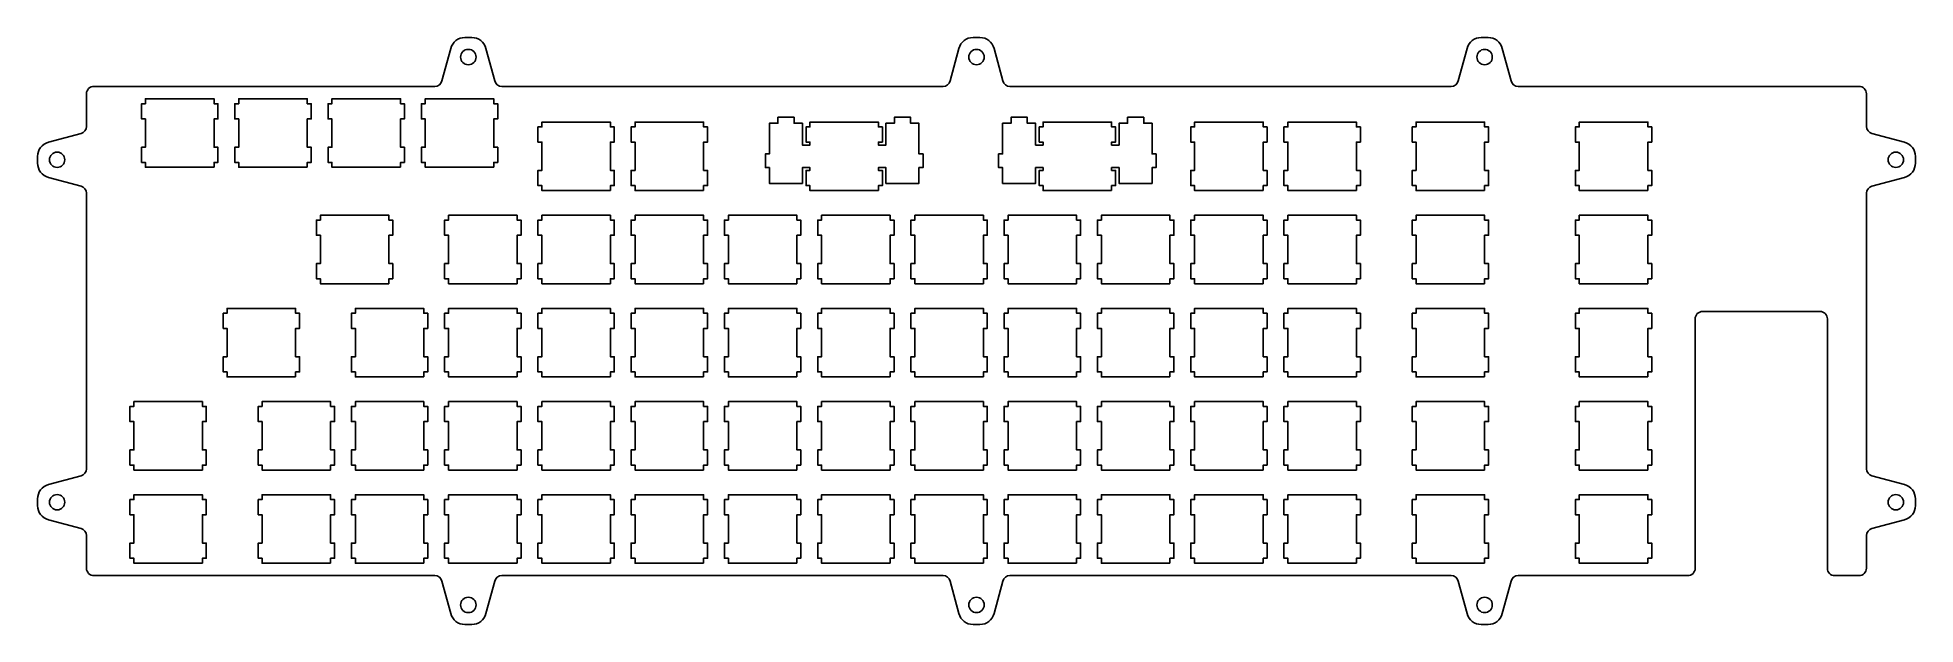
# Model space of a CAD drawing. Header units: millimetres. Extents: x -339 to 45, y -110 to 10.
import ezdxf

# ---------------------------------------------------------------- set-up
doc = ezdxf.new("R2010")
doc.units = ezdxf.units.MM
doc.layers.get('0').update_dxf_attribs({"linetype": 'CONTINUOUS'})

msp = doc.modelspace()

# ---------------------------------------------------------------- linework, layer by layer
msp.add_lwpolyline([(-328.71, -98.95, 0.414214), (-327.21, -100.45), (-257.54, -100.45, -0.339454), (-256.09, -101.56), (-254.3, -108.22, 0.339454), (-251.41, -110.45), (-250.01, -110.45, 0.339454), (-247.11, -108.22), (-245.33, -101.56, -0.339454), (-243.88, -100.45), (-153.73, -100.45, -0.339454), (-152.28, -101.56), (-150.5, -108.22, 0.339454), (-147.6, -110.45), (-146.2, -110.45, 0.339454), (-143.31, -108.22), (-141.52, -101.56, -0.339454), (-140.07, -100.45), (-49.93, -100.45, -0.339454), (-48.48, -101.56), (-46.69, -108.22, 0.339454), (-43.79, -110.45), (-42.4, -110.45, 0.339454), (-39.5, -108.22), (-37.71, -101.56, -0.339454), (-36.26, -100.45), (-1.59, -100.45, 0.414214), (-0.09, -98.95), (-0.09, -47.95, -0.414214), (1.41, -46.45), (25.41, -46.45, -0.414214), (26.91, -47.95), (26.91, -98.95, 0.414214), (28.41, -100.45), (33.4, -100.45, 0.414214), (34.9, -98.95), (34.9, -92.28, -0.339454), (36.02, -90.83), (42.68, -89.04, 0.339454), (44.9, -86.14), (44.9, -84.75, 0.339454), (42.68, -81.85), (36.02, -80.06, -0.339454), (34.9, -78.62), (34.9, -22.26, -0.339454), (36.02, -20.82), (42.68, -19.03, 0.339454), (44.9, -16.13), (44.9, -14.74, 0.339454), (42.68, -11.84), (36.02, -10.05, -0.339454), (34.9, -8.6), (34.9, -1.93, 0.414214), (33.4, -0.43), (-36.26, -0.43, -0.339454), (-37.71, 0.68), (-39.5, 7.34, 0.339454), (-42.4, 9.57), (-43.79, 9.57, 0.339454), (-46.69, 7.34), (-48.48, 0.68, -0.339454), (-49.93, -0.43), (-140.07, -0.43, -0.339454), (-141.52, 0.68), (-143.31, 7.34, 0.339454), (-146.2, 9.57), (-147.6, 9.57, 0.339454), (-150.5, 7.34), (-152.28, 0.68, -0.339454), (-153.73, -0.43), (-243.88, -0.43, -0.339454), (-245.33, 0.68), (-247.11, 7.34, 0.339454), (-250.01, 9.57), (-251.41, 9.57, 0.339454), (-254.3, 7.34), (-256.09, 0.68, -0.339454), (-257.54, -0.43), (-327.21, -0.43, 0.414214), (-328.71, -1.93), (-328.71, -8.6, -0.339454), (-329.82, -10.05), (-336.48, -11.84, 0.339454), (-338.71, -14.74), (-338.71, -16.13, 0.339454), (-336.48, -19.03), (-329.82, -20.82, -0.339454), (-328.71, -22.26), (-328.71, -78.62, -0.339454), (-329.82, -80.06), (-336.48, -81.85, 0.339454), (-338.71, -84.75), (-338.71, -86.14, 0.339454), (-336.48, -89.04), (-329.82, -90.83, -0.339454), (-328.71, -92.28)], format="xyb", close=True)
for points in [[(-302.66, -16.96), (-316.66, -16.96), (-316.66, -15.96), (-317.46, -15.96), (-317.46, -12.86), (-316.66, -12.86), (-316.66, -7.06), (-317.46, -7.06), (-317.46, -3.96), (-316.66, -3.96), (-316.66, -2.96), (-302.66, -2.96), (-302.66, -3.96), (-301.86, -3.96), (-301.86, -7.06), (-302.66, -7.06), (-302.66, -12.86), (-301.86, -12.86), (-301.86, -15.96), (-302.66, -15.96)], [(-283.61, -16.96), (-297.61, -16.96), (-297.61, -15.96), (-298.41, -15.96), (-298.41, -12.86), (-297.61, -12.86), (-297.61, -7.06), (-298.41, -7.06), (-298.41, -3.96), (-297.61, -3.96), (-297.61, -2.96), (-283.61, -2.96), (-283.61, -3.96), (-282.81, -3.96), (-282.81, -7.06), (-283.61, -7.06), (-283.61, -12.86), (-282.81, -12.86), (-282.81, -15.96), (-283.61, -15.96)], [(-264.56, -16.96), (-278.56, -16.96), (-278.56, -15.96), (-279.36, -15.96), (-279.36, -12.86), (-278.56, -12.86), (-278.56, -7.06), (-279.36, -7.06), (-279.36, -3.96), (-278.56, -3.96), (-278.56, -2.96), (-264.56, -2.96), (-264.56, -3.96), (-263.76, -3.96), (-263.76, -7.06), (-264.56, -7.06), (-264.56, -12.86), (-263.76, -12.86), (-263.76, -15.96), (-264.56, -15.96)], [(-245.51, -16.96), (-259.51, -16.96), (-259.51, -15.96), (-260.31, -15.96), (-260.31, -12.86), (-259.51, -12.86), (-259.51, -7.06), (-260.31, -7.06), (-260.31, -3.96), (-259.51, -3.96), (-259.51, -2.96), (-245.51, -2.96), (-245.51, -3.96), (-244.71, -3.96), (-244.71, -7.06), (-245.51, -7.06), (-245.51, -12.86), (-244.71, -12.86), (-244.71, -15.96), (-245.51, -15.96)], [(-166.93, -21.72), (-180.93, -21.72), (-180.93, -20.72), (-181.73, -20.72), (-181.73, -17.62), (-180.93, -17.62), (-180.93, -17.02), (-182.45, -17.02), (-182.45, -20.25), (-189.2, -20.25), (-189.2, -17.02), (-190.03, -17.02), (-190.03, -14.22), (-189.2, -14.22), (-189.2, -7.95), (-187.47, -7.95), (-187.47, -6.75), (-184.18, -6.75), (-184.18, -7.95), (-182.45, -7.95), (-182.45, -12.42), (-180.93, -12.42), (-180.93, -11.82), (-181.73, -11.82), (-181.73, -8.72), (-180.93, -8.72), (-180.93, -7.72), (-166.93, -7.72), (-166.93, -8.72), (-166.12, -8.72), (-166.12, -11.82), (-166.93, -11.82), (-166.93, -12.42), (-165.4, -12.42), (-165.4, -7.95), (-163.68, -7.95), (-163.68, -6.75), (-160.38, -6.75), (-160.38, -7.95), (-158.65, -7.95), (-158.65, -14.22), (-157.82, -14.22), (-157.82, -17.02), (-158.65, -17.02), (-158.65, -20.25), (-165.4, -20.25), (-165.4, -17.02), (-166.93, -17.02), (-166.93, -17.62), (-166.12, -17.62), (-166.12, -20.72), (-166.93, -20.72)], [(-119.3, -21.72), (-133.3, -21.72), (-133.3, -20.72), (-134.1, -20.72), (-134.1, -17.62), (-133.3, -17.62), (-133.3, -17.02), (-134.83, -17.02), (-134.83, -20.25), (-141.57, -20.25), (-141.57, -17.02), (-142.4, -17.02), (-142.4, -14.22), (-141.57, -14.22), (-141.57, -7.95), (-139.85, -7.95), (-139.85, -6.75), (-136.55, -6.75), (-136.55, -7.95), (-134.83, -7.95), (-134.83, -12.42), (-133.3, -12.42), (-133.3, -11.82), (-134.1, -11.82), (-134.1, -8.72), (-133.3, -8.72), (-133.3, -7.72), (-119.3, -7.72), (-119.3, -8.72), (-118.5, -8.72), (-118.5, -11.82), (-119.3, -11.82), (-119.3, -12.42), (-117.78, -12.42), (-117.78, -7.95), (-116.05, -7.95), (-116.05, -6.75), (-112.75, -6.75), (-112.75, -7.95), (-111.03, -7.95), (-111.03, -14.22), (-110.2, -14.22), (-110.2, -17.02), (-111.03, -17.02), (-111.03, -20.25), (-117.78, -20.25), (-117.78, -17.02), (-119.3, -17.02), (-119.3, -17.62), (-118.5, -17.62), (-118.5, -20.72), (-119.3, -20.72)], [(-221.69, -21.72), (-235.69, -21.72), (-235.69, -20.72), (-236.5, -20.72), (-236.5, -17.62), (-235.69, -17.62), (-235.69, -11.82), (-236.5, -11.82), (-236.5, -8.72), (-235.69, -8.72), (-235.69, -7.72), (-221.69, -7.72), (-221.69, -8.72), (-220.89, -8.72), (-220.89, -11.82), (-221.69, -11.82), (-221.69, -17.62), (-220.89, -17.62), (-220.89, -20.72), (-221.69, -20.72)], [(-202.64, -21.72), (-216.64, -21.72), (-216.64, -20.72), (-217.45, -20.72), (-217.45, -17.62), (-216.64, -17.62), (-216.64, -11.82), (-217.45, -11.82), (-217.45, -8.72), (-216.64, -8.72), (-216.64, -7.72), (-202.64, -7.72), (-202.64, -8.72), (-201.84, -8.72), (-201.84, -11.82), (-202.64, -11.82), (-202.64, -17.62), (-201.84, -17.62), (-201.84, -20.72), (-202.64, -20.72)], [(-88.34, -21.72), (-102.34, -21.72), (-102.34, -20.72), (-103.14, -20.72), (-103.14, -17.62), (-102.34, -17.62), (-102.34, -11.82), (-103.14, -11.82), (-103.14, -8.72), (-102.34, -8.72), (-102.34, -7.72), (-88.34, -7.72), (-88.34, -8.72), (-87.54, -8.72), (-87.54, -11.82), (-88.34, -11.82), (-88.34, -17.62), (-87.54, -17.62), (-87.54, -20.72), (-88.34, -20.72)], [(-69.29, -21.72), (-83.29, -21.72), (-83.29, -20.72), (-84.09, -20.72), (-84.09, -17.62), (-83.29, -17.62), (-83.29, -11.82), (-84.09, -11.82), (-84.09, -8.72), (-83.29, -8.72), (-83.29, -7.72), (-69.29, -7.72), (-69.29, -8.72), (-68.49, -8.72), (-68.49, -11.82), (-69.29, -11.82), (-69.29, -17.62), (-68.49, -17.62), (-68.49, -20.72), (-69.29, -20.72)], [(-43.1, -21.72), (-57.1, -21.72), (-57.1, -20.72), (-57.9, -20.72), (-57.9, -17.62), (-57.1, -17.62), (-57.1, -11.82), (-57.9, -11.82), (-57.9, -8.72), (-57.1, -8.72), (-57.1, -7.72), (-43.1, -7.72), (-43.1, -8.72), (-42.3, -8.72), (-42.3, -11.82), (-43.1, -11.82), (-43.1, -17.62), (-42.3, -17.62), (-42.3, -20.72), (-43.1, -20.72)], [(-9.76, -21.72), (-23.76, -21.72), (-23.76, -20.72), (-24.56, -20.72), (-24.56, -17.62), (-23.76, -17.62), (-23.76, -11.82), (-24.56, -11.82), (-24.56, -8.72), (-23.76, -8.72), (-23.76, -7.72), (-9.76, -7.72), (-9.76, -8.72), (-8.96, -8.72), (-8.96, -11.82), (-9.76, -11.82), (-9.76, -17.62), (-8.96, -17.62), (-8.96, -20.72), (-9.76, -20.72)], [(-266.94, -40.77), (-280.94, -40.77), (-280.94, -39.77), (-281.74, -39.77), (-281.74, -36.67), (-280.94, -36.67), (-280.94, -30.87), (-281.74, -30.87), (-281.74, -27.77), (-280.94, -27.77), (-280.94, -26.77), (-266.94, -26.77), (-266.94, -27.77), (-266.14, -27.77), (-266.14, -30.87), (-266.94, -30.87), (-266.94, -36.67), (-266.14, -36.67), (-266.14, -39.77), (-266.94, -39.77)], [(-240.75, -40.77), (-254.74, -40.77), (-254.74, -39.77), (-255.55, -39.77), (-255.55, -36.67), (-254.74, -36.67), (-254.74, -30.87), (-255.55, -30.87), (-255.55, -27.77), (-254.74, -27.77), (-254.74, -26.77), (-240.75, -26.77), (-240.75, -27.77), (-239.94, -27.77), (-239.94, -30.87), (-240.75, -30.87), (-240.75, -36.67), (-239.94, -36.67), (-239.94, -39.77), (-240.75, -39.77)], [(-221.69, -40.77), (-235.69, -40.77), (-235.69, -39.77), (-236.5, -39.77), (-236.5, -36.67), (-235.69, -36.67), (-235.69, -30.87), (-236.5, -30.87), (-236.5, -27.77), (-235.69, -27.77), (-235.69, -26.77), (-221.69, -26.77), (-221.69, -27.77), (-220.89, -27.77), (-220.89, -30.87), (-221.69, -30.87), (-221.69, -36.67), (-220.89, -36.67), (-220.89, -39.77), (-221.69, -39.77)], [(-202.65, -40.77), (-216.64, -40.77), (-216.64, -39.77), (-217.45, -39.77), (-217.45, -36.67), (-216.64, -36.67), (-216.64, -30.87), (-217.45, -30.87), (-217.45, -27.77), (-216.64, -27.77), (-216.64, -26.77), (-202.65, -26.77), (-202.65, -27.77), (-201.84, -27.77), (-201.84, -30.87), (-202.65, -30.87), (-202.65, -36.67), (-201.84, -36.67), (-201.84, -39.77), (-202.65, -39.77)], [(-183.59, -40.77), (-197.59, -40.77), (-197.59, -39.77), (-198.4, -39.77), (-198.4, -36.67), (-197.59, -36.67), (-197.59, -30.87), (-198.4, -30.87), (-198.4, -27.77), (-197.59, -27.77), (-197.59, -26.77), (-183.59, -26.77), (-183.59, -27.77), (-182.79, -27.77), (-182.79, -30.87), (-183.59, -30.87), (-183.59, -36.67), (-182.79, -36.67), (-182.79, -39.77), (-183.59, -39.77)], [(-164.54, -40.77), (-178.54, -40.77), (-178.54, -39.77), (-179.34, -39.77), (-179.34, -36.67), (-178.54, -36.67), (-178.54, -30.87), (-179.34, -30.87), (-179.34, -27.77), (-178.54, -27.77), (-178.54, -26.77), (-164.54, -26.77), (-164.54, -27.77), (-163.74, -27.77), (-163.74, -30.87), (-164.54, -30.87), (-164.54, -36.67), (-163.74, -36.67), (-163.74, -39.77), (-164.54, -39.77)], [(-145.5, -40.77), (-159.49, -40.77), (-159.49, -39.77), (-160.29, -39.77), (-160.29, -36.67), (-159.49, -36.67), (-159.49, -30.87), (-160.29, -30.87), (-160.29, -27.77), (-159.49, -27.77), (-159.49, -26.77), (-145.5, -26.77), (-145.5, -27.77), (-144.69, -27.77), (-144.69, -30.87), (-145.5, -30.87), (-145.5, -36.67), (-144.69, -36.67), (-144.69, -39.77), (-145.5, -39.77)], [(-126.45, -40.77), (-140.44, -40.77), (-140.44, -39.77), (-141.25, -39.77), (-141.25, -36.67), (-140.44, -36.67), (-140.44, -30.87), (-141.25, -30.87), (-141.25, -27.77), (-140.44, -27.77), (-140.44, -26.77), (-126.45, -26.77), (-126.45, -27.77), (-125.64, -27.77), (-125.64, -30.87), (-126.45, -30.87), (-126.45, -36.67), (-125.64, -36.67), (-125.64, -39.77), (-126.45, -39.77)], [(-107.39, -40.77), (-121.39, -40.77), (-121.39, -39.77), (-122.19, -39.77), (-122.19, -36.67), (-121.39, -36.67), (-121.39, -30.87), (-122.19, -30.87), (-122.19, -27.77), (-121.39, -27.77), (-121.39, -26.77), (-107.39, -26.77), (-107.39, -27.77), (-106.59, -27.77), (-106.59, -30.87), (-107.39, -30.87), (-107.39, -36.67), (-106.59, -36.67), (-106.59, -39.77), (-107.39, -39.77)], [(-88.34, -40.77), (-102.34, -40.77), (-102.34, -39.77), (-103.14, -39.77), (-103.14, -36.67), (-102.34, -36.67), (-102.34, -30.87), (-103.14, -30.87), (-103.14, -27.77), (-102.34, -27.77), (-102.34, -26.77), (-88.34, -26.77), (-88.34, -27.77), (-87.54, -27.77), (-87.54, -30.87), (-88.34, -30.87), (-88.34, -36.67), (-87.54, -36.67), (-87.54, -39.77), (-88.34, -39.77)], [(-69.29, -40.77), (-83.29, -40.77), (-83.29, -39.77), (-84.09, -39.77), (-84.09, -36.67), (-83.29, -36.67), (-83.29, -30.87), (-84.09, -30.87), (-84.09, -27.77), (-83.29, -27.77), (-83.29, -26.77), (-69.29, -26.77), (-69.29, -27.77), (-68.49, -27.77), (-68.49, -30.87), (-69.29, -30.87), (-69.29, -36.67), (-68.49, -36.67), (-68.49, -39.77), (-69.29, -39.77)], [(-43.1, -40.77), (-57.1, -40.77), (-57.1, -39.77), (-57.9, -39.77), (-57.9, -36.67), (-57.1, -36.67), (-57.1, -30.87), (-57.9, -30.87), (-57.9, -27.77), (-57.1, -27.77), (-57.1, -26.77), (-43.1, -26.77), (-43.1, -27.77), (-42.3, -27.77), (-42.3, -30.87), (-43.1, -30.87), (-43.1, -36.67), (-42.3, -36.67), (-42.3, -39.77), (-43.1, -39.77)], [(-9.76, -40.77), (-23.76, -40.77), (-23.76, -39.77), (-24.56, -39.77), (-24.56, -36.67), (-23.76, -36.67), (-23.76, -30.87), (-24.56, -30.87), (-24.56, -27.77), (-23.76, -27.77), (-23.76, -26.77), (-9.76, -26.77), (-9.76, -27.77), (-8.96, -27.77), (-8.96, -30.87), (-9.76, -30.87), (-9.76, -36.67), (-8.96, -36.67), (-8.96, -39.77), (-9.76, -39.77)], [(-285.99, -59.82), (-299.99, -59.82), (-299.99, -58.82), (-300.79, -58.82), (-300.79, -55.72), (-299.99, -55.72), (-299.99, -49.92), (-300.79, -49.92), (-300.79, -46.82), (-299.99, -46.82), (-299.99, -45.82), (-285.99, -45.82), (-285.99, -46.82), (-285.19, -46.82), (-285.19, -49.92), (-285.99, -49.92), (-285.99, -55.72), (-285.19, -55.72), (-285.19, -58.82), (-285.99, -58.82)], [(-259.8, -59.82), (-273.79, -59.82), (-273.79, -58.82), (-274.6, -58.82), (-274.6, -55.72), (-273.79, -55.72), (-273.79, -49.92), (-274.6, -49.92), (-274.6, -46.82), (-273.79, -46.82), (-273.79, -45.82), (-259.8, -45.82), (-259.8, -46.82), (-258.99, -46.82), (-258.99, -49.92), (-259.8, -49.92), (-259.8, -55.72), (-258.99, -55.72), (-258.99, -58.82), (-259.8, -58.82)], [(-240.75, -59.82), (-254.74, -59.82), (-254.74, -58.82), (-255.55, -58.82), (-255.55, -55.72), (-254.74, -55.72), (-254.74, -49.92), (-255.55, -49.92), (-255.55, -46.82), (-254.74, -46.82), (-254.74, -45.82), (-240.75, -45.82), (-240.75, -46.82), (-239.94, -46.82), (-239.94, -49.92), (-240.75, -49.92), (-240.75, -55.72), (-239.94, -55.72), (-239.94, -58.82), (-240.75, -58.82)], [(-221.69, -59.82), (-235.69, -59.82), (-235.69, -58.82), (-236.5, -58.82), (-236.5, -55.72), (-235.69, -55.72), (-235.69, -49.92), (-236.5, -49.92), (-236.5, -46.82), (-235.69, -46.82), (-235.69, -45.82), (-221.69, -45.82), (-221.69, -46.82), (-220.89, -46.82), (-220.89, -49.92), (-221.69, -49.92), (-221.69, -55.72), (-220.89, -55.72), (-220.89, -58.82), (-221.69, -58.82)], [(-202.65, -59.82), (-216.64, -59.82), (-216.64, -58.82), (-217.45, -58.82), (-217.45, -55.72), (-216.64, -55.72), (-216.64, -49.92), (-217.45, -49.92), (-217.45, -46.82), (-216.64, -46.82), (-216.64, -45.82), (-202.65, -45.82), (-202.65, -46.82), (-201.84, -46.82), (-201.84, -49.92), (-202.65, -49.92), (-202.65, -55.72), (-201.84, -55.72), (-201.84, -58.82), (-202.65, -58.82)], [(-183.59, -59.82), (-197.59, -59.82), (-197.59, -58.82), (-198.4, -58.82), (-198.4, -55.72), (-197.59, -55.72), (-197.59, -49.92), (-198.4, -49.92), (-198.4, -46.82), (-197.59, -46.82), (-197.59, -45.82), (-183.59, -45.82), (-183.59, -46.82), (-182.79, -46.82), (-182.79, -49.92), (-183.59, -49.92), (-183.59, -55.72), (-182.79, -55.72), (-182.79, -58.82), (-183.59, -58.82)], [(-164.54, -59.82), (-178.54, -59.82), (-178.54, -58.82), (-179.34, -58.82), (-179.34, -55.72), (-178.54, -55.72), (-178.54, -49.92), (-179.34, -49.92), (-179.34, -46.82), (-178.54, -46.82), (-178.54, -45.82), (-164.54, -45.82), (-164.54, -46.82), (-163.74, -46.82), (-163.74, -49.92), (-164.54, -49.92), (-164.54, -55.72), (-163.74, -55.72), (-163.74, -58.82), (-164.54, -58.82)], [(-145.5, -59.82), (-159.49, -59.82), (-159.49, -58.82), (-160.29, -58.82), (-160.29, -55.72), (-159.49, -55.72), (-159.49, -49.92), (-160.29, -49.92), (-160.29, -46.82), (-159.49, -46.82), (-159.49, -45.82), (-145.5, -45.82), (-145.5, -46.82), (-144.69, -46.82), (-144.69, -49.92), (-145.5, -49.92), (-145.5, -55.72), (-144.69, -55.72), (-144.69, -58.82), (-145.5, -58.82)], [(-126.45, -59.82), (-140.44, -59.82), (-140.44, -58.82), (-141.25, -58.82), (-141.25, -55.72), (-140.44, -55.72), (-140.44, -49.92), (-141.25, -49.92), (-141.25, -46.82), (-140.44, -46.82), (-140.44, -45.82), (-126.45, -45.82), (-126.45, -46.82), (-125.64, -46.82), (-125.64, -49.92), (-126.45, -49.92), (-126.45, -55.72), (-125.64, -55.72), (-125.64, -58.82), (-126.45, -58.82)], [(-107.39, -59.82), (-121.39, -59.82), (-121.39, -58.82), (-122.19, -58.82), (-122.19, -55.72), (-121.39, -55.72), (-121.39, -49.92), (-122.19, -49.92), (-122.19, -46.82), (-121.39, -46.82), (-121.39, -45.82), (-107.39, -45.82), (-107.39, -46.82), (-106.59, -46.82), (-106.59, -49.92), (-107.39, -49.92), (-107.39, -55.72), (-106.59, -55.72), (-106.59, -58.82), (-107.39, -58.82)], [(-88.34, -59.82), (-102.34, -59.82), (-102.34, -58.82), (-103.14, -58.82), (-103.14, -55.72), (-102.34, -55.72), (-102.34, -49.92), (-103.14, -49.92), (-103.14, -46.82), (-102.34, -46.82), (-102.34, -45.82), (-88.34, -45.82), (-88.34, -46.82), (-87.54, -46.82), (-87.54, -49.92), (-88.34, -49.92), (-88.34, -55.72), (-87.54, -55.72), (-87.54, -58.82), (-88.34, -58.82)], [(-69.29, -59.82), (-83.29, -59.82), (-83.29, -58.82), (-84.09, -58.82), (-84.09, -55.72), (-83.29, -55.72), (-83.29, -49.92), (-84.09, -49.92), (-84.09, -46.82), (-83.29, -46.82), (-83.29, -45.82), (-69.29, -45.82), (-69.29, -46.82), (-68.49, -46.82), (-68.49, -49.92), (-69.29, -49.92), (-69.29, -55.72), (-68.49, -55.72), (-68.49, -58.82), (-69.29, -58.82)], [(-43.1, -59.82), (-57.1, -59.82), (-57.1, -58.82), (-57.9, -58.82), (-57.9, -55.72), (-57.1, -55.72), (-57.1, -49.92), (-57.9, -49.92), (-57.9, -46.82), (-57.1, -46.82), (-57.1, -45.82), (-43.1, -45.82), (-43.1, -46.82), (-42.3, -46.82), (-42.3, -49.92), (-43.1, -49.92), (-43.1, -55.72), (-42.3, -55.72), (-42.3, -58.82), (-43.1, -58.82)], [(-9.76, -59.82), (-23.76, -59.82), (-23.76, -58.82), (-24.56, -58.82), (-24.56, -55.72), (-23.76, -55.72), (-23.76, -49.92), (-24.56, -49.92), (-24.56, -46.82), (-23.76, -46.82), (-23.76, -45.82), (-9.76, -45.82), (-9.76, -46.82), (-8.96, -46.82), (-8.96, -49.92), (-9.76, -49.92), (-9.76, -55.72), (-8.96, -55.72), (-8.96, -58.82), (-9.76, -58.82)], [(-305.04, -78.87), (-319.04, -78.87), (-319.04, -77.87), (-319.84, -77.87), (-319.84, -74.77), (-319.04, -74.77), (-319.04, -68.97), (-319.84, -68.97), (-319.84, -65.87), (-319.04, -65.87), (-319.04, -64.87), (-305.04, -64.87), (-305.04, -65.87), (-304.24, -65.87), (-304.24, -68.97), (-305.04, -68.97), (-305.04, -74.77), (-304.24, -74.77), (-304.24, -77.87), (-305.04, -77.87)], [(-278.85, -78.87), (-292.84, -78.87), (-292.84, -77.87), (-293.64, -77.87), (-293.64, -74.77), (-292.84, -74.77), (-292.84, -68.97), (-293.64, -68.97), (-293.64, -65.87), (-292.84, -65.87), (-292.84, -64.87), (-278.85, -64.87), (-278.85, -65.87), (-278.04, -65.87), (-278.04, -68.97), (-278.85, -68.97), (-278.85, -74.77), (-278.04, -74.77), (-278.04, -77.87), (-278.85, -77.87)], [(-259.8, -78.87), (-273.79, -78.87), (-273.79, -77.87), (-274.6, -77.87), (-274.6, -74.77), (-273.79, -74.77), (-273.79, -68.97), (-274.6, -68.97), (-274.6, -65.87), (-273.79, -65.87), (-273.79, -64.87), (-259.8, -64.87), (-259.8, -65.87), (-258.99, -65.87), (-258.99, -68.97), (-259.8, -68.97), (-259.8, -74.77), (-258.99, -74.77), (-258.99, -77.87), (-259.8, -77.87)], [(-240.75, -78.87), (-254.74, -78.87), (-254.74, -77.87), (-255.55, -77.87), (-255.55, -74.77), (-254.74, -74.77), (-254.74, -68.97), (-255.55, -68.97), (-255.55, -65.87), (-254.74, -65.87), (-254.74, -64.87), (-240.75, -64.87), (-240.75, -65.87), (-239.94, -65.87), (-239.94, -68.97), (-240.75, -68.97), (-240.75, -74.77), (-239.94, -74.77), (-239.94, -77.87), (-240.75, -77.87)], [(-221.69, -78.87), (-235.69, -78.87), (-235.69, -77.87), (-236.5, -77.87), (-236.5, -74.77), (-235.69, -74.77), (-235.69, -68.97), (-236.5, -68.97), (-236.5, -65.87), (-235.69, -65.87), (-235.69, -64.87), (-221.69, -64.87), (-221.69, -65.87), (-220.89, -65.87), (-220.89, -68.97), (-221.69, -68.97), (-221.69, -74.77), (-220.89, -74.77), (-220.89, -77.87), (-221.69, -77.87)], [(-202.65, -78.87), (-216.64, -78.87), (-216.64, -77.87), (-217.45, -77.87), (-217.45, -74.77), (-216.64, -74.77), (-216.64, -68.97), (-217.45, -68.97), (-217.45, -65.87), (-216.64, -65.87), (-216.64, -64.87), (-202.65, -64.87), (-202.65, -65.87), (-201.84, -65.87), (-201.84, -68.97), (-202.65, -68.97), (-202.65, -74.77), (-201.84, -74.77), (-201.84, -77.87), (-202.65, -77.87)], [(-183.59, -78.87), (-197.59, -78.87), (-197.59, -77.87), (-198.4, -77.87), (-198.4, -74.77), (-197.59, -74.77), (-197.59, -68.97), (-198.4, -68.97), (-198.4, -65.87), (-197.59, -65.87), (-197.59, -64.87), (-183.59, -64.87), (-183.59, -65.87), (-182.79, -65.87), (-182.79, -68.97), (-183.59, -68.97), (-183.59, -74.77), (-182.79, -74.77), (-182.79, -77.87), (-183.59, -77.87)], [(-164.54, -78.87), (-178.54, -78.87), (-178.54, -77.87), (-179.34, -77.87), (-179.34, -74.77), (-178.54, -74.77), (-178.54, -68.97), (-179.34, -68.97), (-179.34, -65.87), (-178.54, -65.87), (-178.54, -64.87), (-164.54, -64.87), (-164.54, -65.87), (-163.74, -65.87), (-163.74, -68.97), (-164.54, -68.97), (-164.54, -74.77), (-163.74, -74.77), (-163.74, -77.87), (-164.54, -77.87)], [(-145.5, -78.87), (-159.49, -78.87), (-159.49, -77.87), (-160.29, -77.87), (-160.29, -74.77), (-159.49, -74.77), (-159.49, -68.97), (-160.29, -68.97), (-160.29, -65.87), (-159.49, -65.87), (-159.49, -64.87), (-145.5, -64.87), (-145.5, -65.87), (-144.69, -65.87), (-144.69, -68.97), (-145.5, -68.97), (-145.5, -74.77), (-144.69, -74.77), (-144.69, -77.87), (-145.5, -77.87)], [(-126.45, -78.87), (-140.44, -78.87), (-140.44, -77.87), (-141.25, -77.87), (-141.25, -74.77), (-140.44, -74.77), (-140.44, -68.97), (-141.25, -68.97), (-141.25, -65.87), (-140.44, -65.87), (-140.44, -64.87), (-126.45, -64.87), (-126.45, -65.87), (-125.64, -65.87), (-125.64, -68.97), (-126.45, -68.97), (-126.45, -74.77), (-125.64, -74.77), (-125.64, -77.87), (-126.45, -77.87)], [(-107.39, -78.87), (-121.39, -78.87), (-121.39, -77.87), (-122.19, -77.87), (-122.19, -74.77), (-121.39, -74.77), (-121.39, -68.97), (-122.19, -68.97), (-122.19, -65.87), (-121.39, -65.87), (-121.39, -64.87), (-107.39, -64.87), (-107.39, -65.87), (-106.59, -65.87), (-106.59, -68.97), (-107.39, -68.97), (-107.39, -74.77), (-106.59, -74.77), (-106.59, -77.87), (-107.39, -77.87)], [(-88.34, -78.87), (-102.34, -78.87), (-102.34, -77.87), (-103.14, -77.87), (-103.14, -74.77), (-102.34, -74.77), (-102.34, -68.97), (-103.14, -68.97), (-103.14, -65.87), (-102.34, -65.87), (-102.34, -64.87), (-88.34, -64.87), (-88.34, -65.87), (-87.54, -65.87), (-87.54, -68.97), (-88.34, -68.97), (-88.34, -74.77), (-87.54, -74.77), (-87.54, -77.87), (-88.34, -77.87)], [(-69.29, -78.87), (-83.29, -78.87), (-83.29, -77.87), (-84.09, -77.87), (-84.09, -74.77), (-83.29, -74.77), (-83.29, -68.97), (-84.09, -68.97), (-84.09, -65.87), (-83.29, -65.87), (-83.29, -64.87), (-69.29, -64.87), (-69.29, -65.87), (-68.49, -65.87), (-68.49, -68.97), (-69.29, -68.97), (-69.29, -74.77), (-68.49, -74.77), (-68.49, -77.87), (-69.29, -77.87)], [(-43.1, -78.87), (-57.1, -78.87), (-57.1, -77.87), (-57.9, -77.87), (-57.9, -74.77), (-57.1, -74.77), (-57.1, -68.97), (-57.9, -68.97), (-57.9, -65.87), (-57.1, -65.87), (-57.1, -64.87), (-43.1, -64.87), (-43.1, -65.87), (-42.3, -65.87), (-42.3, -68.97), (-43.1, -68.97), (-43.1, -74.77), (-42.3, -74.77), (-42.3, -77.87), (-43.1, -77.87)], [(-9.76, -78.87), (-23.76, -78.87), (-23.76, -77.87), (-24.56, -77.87), (-24.56, -74.77), (-23.76, -74.77), (-23.76, -68.97), (-24.56, -68.97), (-24.56, -65.87), (-23.76, -65.87), (-23.76, -64.87), (-9.76, -64.87), (-9.76, -65.87), (-8.96, -65.87), (-8.96, -68.97), (-9.76, -68.97), (-9.76, -74.77), (-8.96, -74.77), (-8.96, -77.87), (-9.76, -77.87)], [(-305.04, -97.92), (-319.04, -97.92), (-319.04, -96.92), (-319.84, -96.92), (-319.84, -93.82), (-319.04, -93.82), (-319.04, -88.02), (-319.84, -88.02), (-319.84, -84.92), (-319.04, -84.92), (-319.04, -83.92), (-305.04, -83.92), (-305.04, -84.92), (-304.24, -84.92), (-304.24, -88.02), (-305.04, -88.02), (-305.04, -93.82), (-304.24, -93.82), (-304.24, -96.92), (-305.04, -96.92)], [(-278.85, -97.92), (-292.84, -97.92), (-292.84, -96.92), (-293.64, -96.92), (-293.64, -93.82), (-292.84, -93.82), (-292.84, -88.02), (-293.64, -88.02), (-293.64, -84.92), (-292.84, -84.92), (-292.84, -83.92), (-278.85, -83.92), (-278.85, -84.92), (-278.04, -84.92), (-278.04, -88.02), (-278.85, -88.02), (-278.85, -93.82), (-278.04, -93.82), (-278.04, -96.92), (-278.85, -96.92)], [(-259.8, -97.92), (-273.79, -97.92), (-273.79, -96.92), (-274.6, -96.92), (-274.6, -93.82), (-273.79, -93.82), (-273.79, -88.02), (-274.6, -88.02), (-274.6, -84.92), (-273.79, -84.92), (-273.79, -83.92), (-259.8, -83.92), (-259.8, -84.92), (-258.99, -84.92), (-258.99, -88.02), (-259.8, -88.02), (-259.8, -93.82), (-258.99, -93.82), (-258.99, -96.92), (-259.8, -96.92)], [(-240.75, -97.92), (-254.74, -97.92), (-254.74, -96.92), (-255.55, -96.92), (-255.55, -93.82), (-254.74, -93.82), (-254.74, -88.02), (-255.55, -88.02), (-255.55, -84.92), (-254.74, -84.92), (-254.74, -83.92), (-240.75, -83.92), (-240.75, -84.92), (-239.94, -84.92), (-239.94, -88.02), (-240.75, -88.02), (-240.75, -93.82), (-239.94, -93.82), (-239.94, -96.92), (-240.75, -96.92)], [(-221.69, -97.92), (-235.69, -97.92), (-235.69, -96.92), (-236.5, -96.92), (-236.5, -93.82), (-235.69, -93.82), (-235.69, -88.02), (-236.5, -88.02), (-236.5, -84.92), (-235.69, -84.92), (-235.69, -83.92), (-221.69, -83.92), (-221.69, -84.92), (-220.89, -84.92), (-220.89, -88.02), (-221.69, -88.02), (-221.69, -93.82), (-220.89, -93.82), (-220.89, -96.92), (-221.69, -96.92)], [(-202.65, -97.92), (-216.64, -97.92), (-216.64, -96.92), (-217.45, -96.92), (-217.45, -93.82), (-216.64, -93.82), (-216.64, -88.02), (-217.45, -88.02), (-217.45, -84.92), (-216.64, -84.92), (-216.64, -83.92), (-202.65, -83.92), (-202.65, -84.92), (-201.84, -84.92), (-201.84, -88.02), (-202.65, -88.02), (-202.65, -93.82), (-201.84, -93.82), (-201.84, -96.92), (-202.65, -96.92)], [(-183.59, -97.92), (-197.59, -97.92), (-197.59, -96.92), (-198.4, -96.92), (-198.4, -93.82), (-197.59, -93.82), (-197.59, -88.02), (-198.4, -88.02), (-198.4, -84.92), (-197.59, -84.92), (-197.59, -83.92), (-183.59, -83.92), (-183.59, -84.92), (-182.79, -84.92), (-182.79, -88.02), (-183.59, -88.02), (-183.59, -93.82), (-182.79, -93.82), (-182.79, -96.92), (-183.59, -96.92)], [(-164.54, -97.92), (-178.54, -97.92), (-178.54, -96.92), (-179.34, -96.92), (-179.34, -93.82), (-178.54, -93.82), (-178.54, -88.02), (-179.34, -88.02), (-179.34, -84.92), (-178.54, -84.92), (-178.54, -83.92), (-164.54, -83.92), (-164.54, -84.92), (-163.74, -84.92), (-163.74, -88.02), (-164.54, -88.02), (-164.54, -93.82), (-163.74, -93.82), (-163.74, -96.92), (-164.54, -96.92)], [(-145.5, -97.92), (-159.49, -97.92), (-159.49, -96.92), (-160.29, -96.92), (-160.29, -93.82), (-159.49, -93.82), (-159.49, -88.02), (-160.29, -88.02), (-160.29, -84.92), (-159.49, -84.92), (-159.49, -83.92), (-145.5, -83.92), (-145.5, -84.92), (-144.69, -84.92), (-144.69, -88.02), (-145.5, -88.02), (-145.5, -93.82), (-144.69, -93.82), (-144.69, -96.92), (-145.5, -96.92)], [(-126.45, -97.92), (-140.44, -97.92), (-140.44, -96.92), (-141.25, -96.92), (-141.25, -93.82), (-140.44, -93.82), (-140.44, -88.02), (-141.25, -88.02), (-141.25, -84.92), (-140.44, -84.92), (-140.44, -83.92), (-126.45, -83.92), (-126.45, -84.92), (-125.64, -84.92), (-125.64, -88.02), (-126.45, -88.02), (-126.45, -93.82), (-125.64, -93.82), (-125.64, -96.92), (-126.45, -96.92)], [(-107.39, -97.92), (-121.39, -97.92), (-121.39, -96.92), (-122.19, -96.92), (-122.19, -93.82), (-121.39, -93.82), (-121.39, -88.02), (-122.19, -88.02), (-122.19, -84.92), (-121.39, -84.92), (-121.39, -83.92), (-107.39, -83.92), (-107.39, -84.92), (-106.59, -84.92), (-106.59, -88.02), (-107.39, -88.02), (-107.39, -93.82), (-106.59, -93.82), (-106.59, -96.92), (-107.39, -96.92)], [(-88.34, -97.92), (-102.34, -97.92), (-102.34, -96.92), (-103.14, -96.92), (-103.14, -93.82), (-102.34, -93.82), (-102.34, -88.02), (-103.14, -88.02), (-103.14, -84.92), (-102.34, -84.92), (-102.34, -83.92), (-88.34, -83.92), (-88.34, -84.92), (-87.54, -84.92), (-87.54, -88.02), (-88.34, -88.02), (-88.34, -93.82), (-87.54, -93.82), (-87.54, -96.92), (-88.34, -96.92)], [(-69.29, -97.92), (-83.29, -97.92), (-83.29, -96.92), (-84.09, -96.92), (-84.09, -93.82), (-83.29, -93.82), (-83.29, -88.02), (-84.09, -88.02), (-84.09, -84.92), (-83.29, -84.92), (-83.29, -83.92), (-69.29, -83.92), (-69.29, -84.92), (-68.49, -84.92), (-68.49, -88.02), (-69.29, -88.02), (-69.29, -93.82), (-68.49, -93.82), (-68.49, -96.92), (-69.29, -96.92)], [(-43.1, -97.92), (-57.1, -97.92), (-57.1, -96.92), (-57.9, -96.92), (-57.9, -93.82), (-57.1, -93.82), (-57.1, -88.02), (-57.9, -88.02), (-57.9, -84.92), (-57.1, -84.92), (-57.1, -83.92), (-43.1, -83.92), (-43.1, -84.92), (-42.3, -84.92), (-42.3, -88.02), (-43.1, -88.02), (-43.1, -93.82), (-42.3, -93.82), (-42.3, -96.92), (-43.1, -96.92)], [(-9.76, -97.92), (-23.76, -97.92), (-23.76, -96.92), (-24.56, -96.92), (-24.56, -93.82), (-23.76, -93.82), (-23.76, -88.02), (-24.56, -88.02), (-24.56, -84.92), (-23.76, -84.92), (-23.76, -83.92), (-9.76, -83.92), (-9.76, -84.92), (-8.96, -84.92), (-8.96, -88.02), (-9.76, -88.02), (-9.76, -93.82), (-8.96, -93.82), (-8.96, -96.92), (-9.76, -96.92)]]:
    msp.add_lwpolyline(points, close=True)
for centre, radius in [((-250.71, 5.57), 1.58), ((-146.9, 5.57), 1.57), ((-43.1, 5.57), 1.57), ((-334.71, -15.43), 1.57), ((40.9, -15.43), 1.57), ((-334.71, -85.45), 1.57), ((40.9, -85.45), 1.57), ((-250.71, -106.45), 1.58), ((-146.9, -106.45), 1.57), ((-43.1, -106.45), 1.57)]:
    msp.add_circle(centre, radius)

doc.saveas('drawing.dxf')
